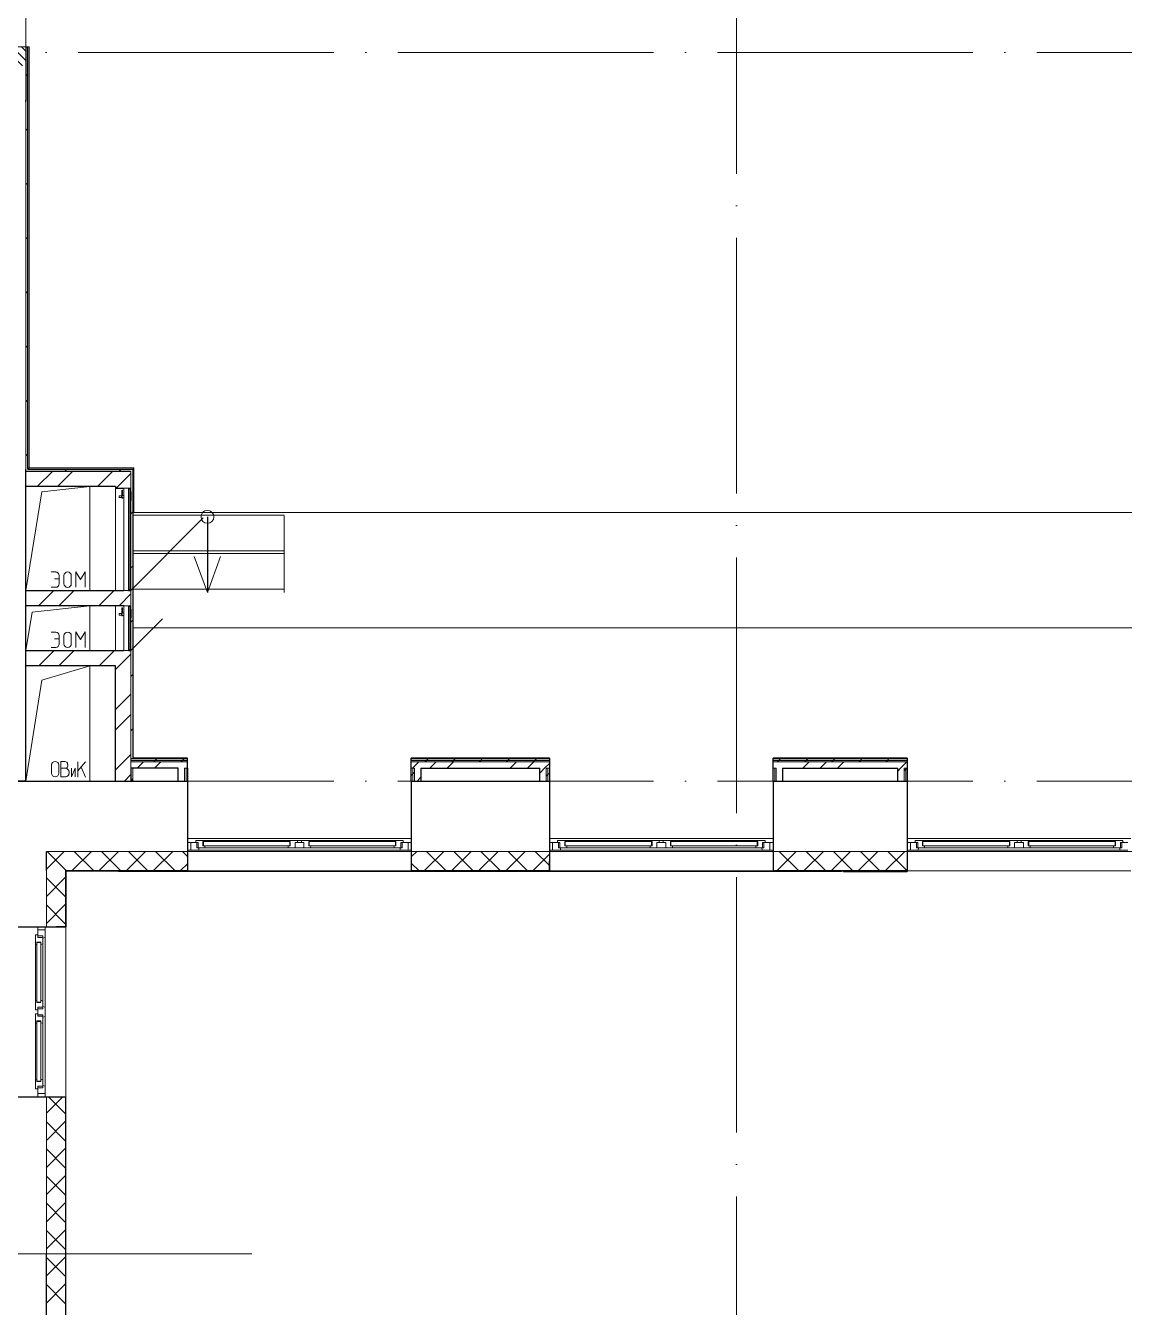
# Model space of a CAD drawing. Header units: millimetres. Extents: x -421858 to 614926, y -468665 to 141641.
# Drawn here: x 137914 to 146510, y 12845 to 22873 of the extents above; entities that cross this region are included whole.
import ezdxf

# ---------------------------------------------------------------- set-up
doc = ezdxf.new("R2010")
doc.units = ezdxf.units.MM
doc.linetypes.add('ADSK_Линия сетки', pattern=[25, 20, -2.5, 0, -2.5])
doc.linetypes.add('ADSK_Штриховая_ш2 п1_5', pattern=[4.5, 3, -1.5])
for name, color, linetype, lineweight in [('_ Окна', 7, 'Continuous', 9), ('Аннотация', 7, 'Continuous', 18), ('Двери', 252, 'Continuous', 9), ('Лестницы', 252, 'Continuous', 9), ('Линии', 252, 'Continuous', 9), ('Оборудование', 8, 'Continuous', 18), ('Ограждение', 252, 'Continuous', 9), ('Окна', 252, 'Continuous', 9), ('Оси', 252, 'Continuous', 9), ('Перекрытие', 252, 'Continuous', 18), ('Стены внутренние', 7, 'Continuous', 18), ('Стены наружные', 7, 'Continuous', 18), ('Стены штриховка', 252, 'Continuous', 9)]:
    doc.layers.add(name, color=color, linetype=linetype, lineweight=lineweight)
doc.layers.add('Узлы', color=7, linetype='Continuous')

# ---------------------------------------------------------------- blocks, each defined once
blk = doc.blocks.new('2 этаж')
at = {"layer": 'Двери', "lineweight": 18, "true_color": 0x636466}
h = blk.add_hatch(dxfattribs=at)
h.set_pattern_fill('FP_2', color=251, angle=90, style=0, pattern_type=2)
h.set_pattern_definition([(135, (137721.006, 23432.747), (-35.3553, -35.3553), [])])
h.paths.add_polyline_path([(137526, 22558), (137916, 22558), (137916, 22708), (137526, 22708), (137526, 22648)])
h.paths.add_polyline_path([(137526, 24408), (137916, 24408), (137916, 24558), (137526, 24558)])
at = {"color": 251, "lineweight": 18, "true_color": 0x636466}
for p, q in [((138115, 17025), (138115, 17088)), ((138172, 17025), (138172, 17088)), ((138219, 17116), (138189, 17116)), ((138189, 17116), (138189, 16996)), ((138223, 17063), (138189, 17063)), ((138243, 17083), (138243, 17093)), ((138272, 16996), (138300, 17063)), ((138272, 16996), (138272, 17063)), ((138300, 16996), (138300, 17063)), ((138383, 17114), (138323, 17043)), ((138323, 16994), (138323, 17114)), ((138383, 16994), (138347, 17072)), ((138189, 16996), (138226, 16996)), ((138253, 17023), (138253, 17033))]:
    blk.add_line(p, q, dxfattribs=at)
for centre, radius, start, end in [((138144, 17088), 28.7, 0, 180), ((138219, 17093), 23.3, 0, 90), ((138223, 17083), 20, 270, 0), ((138223, 17033), 30, 0, 90), ((138144, 17025), 28.7, 180, 0), ((138226, 17023), 26.7, 270, 0)]:
    blk.add_arc(centre, radius, start, end, dxfattribs=at)
at = {"layer": '_ Окна', "color": 251, "true_color": 0x636466}
for p, q in [((139206, 16481), (139181, 16481)), ((139206, 16423), (139206, 16481)), ((139304, 16489), (139301, 16489)), ((139301, 16489), (139301, 16457)), ((139301, 16457), (139304, 16457)), ((139981, 16489), (139304, 16489)), ((139304, 16489), (139304, 16457)), ((139304, 16457), (139304, 16489)), ((139304, 16457), (139981, 16457)), ((139981, 16457), (139981, 16489)), ((139981, 16489), (139981, 16457)), ((139984, 16489), (139981, 16489)), ((139981, 16457), (139984, 16457)), ((139984, 16457), (139984, 16489)), ((140131, 16489), (140128, 16489)), ((140128, 16489), (140128, 16457)), ((140128, 16457), (140131, 16457)), ((140808, 16489), (140131, 16489)), ((140131, 16489), (140131, 16457)), ((140131, 16457), (140131, 16489)), ((140131, 16457), (140808, 16457)), ((140808, 16457), (140808, 16489)), ((140808, 16489), (140808, 16457)), ((140811, 16489), (140808, 16489)), ((140808, 16457), (140811, 16457)), ((140811, 16457), (140811, 16489)), ((140931, 16481), (140906, 16481)), ((140906, 16481), (140906, 16423)), ((142036, 16481), (142011, 16481)), ((142036, 16423), (142036, 16481)), ((142134, 16489), (142131, 16489)), ((142131, 16489), (142131, 16457)), ((142131, 16457), (142134, 16457)), ((142811, 16489), (142134, 16489)), ((142134, 16489), (142134, 16457)), ((142134, 16457), (142134, 16489)), ((142134, 16457), (142811, 16457)), ((142811, 16457), (142811, 16489)), ((142811, 16489), (142811, 16457)), ((142814, 16489), (142811, 16489)), ((142811, 16457), (142814, 16457)), ((142814, 16457), (142814, 16489)), ((142961, 16489), (142958, 16489)), ((142958, 16489), (142958, 16457)), ((142958, 16457), (142961, 16457)), ((143638, 16489), (142961, 16489)), ((142961, 16489), (142961, 16457)), ((142961, 16457), (142961, 16489)), ((142961, 16457), (143638, 16457)), ((143638, 16457), (143638, 16489)), ((143638, 16489), (143638, 16457)), ((143641, 16489), (143638, 16489)), ((143638, 16457), (143641, 16457)), ((143641, 16457), (143641, 16489)), ((143761, 16481), (143736, 16481)), ((143736, 16481), (143736, 16423)), ((144836, 16481), (144811, 16481)), ((144836, 16423), (144836, 16481)), ((144934, 16489), (144931, 16489)), ((144931, 16489), (144931, 16457)), ((144931, 16457), (144934, 16457)), ((145611, 16489), (144934, 16489)), ((144934, 16489), (144934, 16457)), ((144934, 16457), (144934, 16489)), ((144934, 16457), (145611, 16457)), ((145611, 16457), (145611, 16489)), ((145611, 16489), (145611, 16457)), ((145614, 16489), (145611, 16489)), ((145611, 16457), (145614, 16457)), ((145614, 16457), (145614, 16489)), ((145761, 16489), (145758, 16489)), ((145758, 16489), (145758, 16457)), ((145758, 16457), (145761, 16457)), ((146438, 16489), (145761, 16489)), ((145761, 16489), (145761, 16457)), ((145761, 16457), (145761, 16489)), ((145761, 16457), (146438, 16457)), ((146438, 16457), (146438, 16489)), ((146438, 16489), (146438, 16457)), ((146441, 16489), (146438, 16489)), ((146438, 16457), (146441, 16457)), ((146441, 16457), (146441, 16489)), ((139181, 16423), (139206, 16423)), ((140906, 16423), (140931, 16423)), ((142011, 16423), (142036, 16423)), ((143736, 16423), (143761, 16423)), ((144811, 16423), (144836, 16423)), ((138008, 15823), (138008, 15798)), ((138008, 15798), (138066, 15798)), ((138066, 15798), (138066, 15823)), ((138032, 15703), (138000, 15703)), ((138000, 15703), (138000, 15700)), ((138032, 15700), (138000, 15700)), ((138000, 15700), (138000, 15233)), ((138000, 15700), (138032, 15700)), ((138032, 15700), (138032, 15703)), ((138032, 15233), (138032, 15700)), ((138000, 15233), (138032, 15233)), ((138032, 15233), (138000, 15233)), ((138000, 15233), (138000, 15230)), ((138000, 15230), (138032, 15230)), ((138032, 15230), (138032, 15233)), ((138032, 15086), (138000, 15086)), ((138000, 15086), (138000, 15083)), ((138032, 15083), (138000, 15083)), ((138000, 15083), (138000, 14616)), ((138000, 15083), (138032, 15083)), ((138032, 15083), (138032, 15086)), ((138032, 14616), (138032, 15083)), ((138000, 14616), (138032, 14616)), ((138032, 14616), (138000, 14616)), ((138000, 14616), (138000, 14613)), ((138000, 14613), (138032, 14613)), ((138032, 14613), (138032, 14616)), ((138008, 14518), (138008, 14493)), ((138066, 14518), (138008, 14518)), ((138066, 14493), (138066, 14518))]:
    blk.add_line(p, q, dxfattribs=at)
at = {"layer": '_ Окна', "color": 251, "lineweight": 18, "true_color": 0x636466}
for p, q in [((139244, 16481), (139206, 16481)), ((139206, 16481), (139206, 16423)), ((139300, 16498), (139244, 16498)), ((139244, 16498), (139244, 16481)), ((139244, 16481), (139264, 16481)), ((139252, 16440), (139252, 16481)), ((139264, 16481), (139264, 16440)), ((139301, 16497), (139300, 16498)), ((139302, 16498), (139301, 16497)), ((139301, 16457), (139301, 16489)), ((139301, 16489), (139319, 16489)), ((139319, 16457), (139301, 16457)), ((139317, 16498), (139302, 16498)), ((139314, 16440), (139319, 16457)), ((139319, 16489), (139317, 16498)), ((139968, 16498), (139966, 16489)), ((139966, 16489), (139984, 16489)), ((139984, 16457), (139966, 16457)), ((139966, 16457), (139971, 16440)), ((139983, 16498), (139968, 16498)), ((139984, 16497), (139983, 16498)), ((139985, 16498), (139984, 16497)), ((139984, 16489), (139984, 16457)), ((140041, 16498), (139985, 16498)), ((140021, 16440), (140021, 16481)), ((140021, 16481), (140041, 16481)), ((140041, 16481), (140041, 16498)), ((140127, 16498), (140071, 16498)), ((140071, 16498), (140071, 16481)), ((140071, 16481), (140091, 16481)), ((140091, 16481), (140091, 16440)), ((140128, 16497), (140127, 16498)), ((140129, 16498), (140128, 16497)), ((140128, 16457), (140128, 16489)), ((140128, 16489), (140146, 16489)), ((140146, 16457), (140128, 16457)), ((140144, 16498), (140129, 16498)), ((140141, 16440), (140146, 16457)), ((140146, 16489), (140144, 16498)), ((140795, 16498), (140793, 16489)), ((140793, 16489), (140811, 16489)), ((140811, 16457), (140793, 16457)), ((140793, 16457), (140798, 16440)), ((140810, 16498), (140795, 16498)), ((140811, 16497), (140810, 16498)), ((140812, 16498), (140811, 16497)), ((140811, 16489), (140811, 16457)), ((140868, 16498), (140812, 16498)), ((140848, 16440), (140848, 16481)), ((140848, 16481), (140868, 16481)), ((140860, 16481), (140860, 16440)), ((140868, 16481), (140868, 16498)), ((140906, 16481), (140868, 16481)), ((140906, 16423), (140906, 16481)), ((142074, 16481), (142036, 16481)), ((142036, 16481), (142036, 16423)), ((142130, 16498), (142074, 16498)), ((142074, 16498), (142074, 16481)), ((142074, 16481), (142094, 16481)), ((142082, 16440), (142082, 16481)), ((142094, 16481), (142094, 16440)), ((142131, 16497), (142130, 16498)), ((142132, 16498), (142131, 16497)), ((142131, 16457), (142131, 16489)), ((142131, 16489), (142149, 16489)), ((142149, 16457), (142131, 16457)), ((142147, 16498), (142132, 16498)), ((142144, 16440), (142149, 16457)), ((142149, 16489), (142147, 16498)), ((142798, 16498), (142796, 16489)), ((142796, 16489), (142814, 16489)), ((142814, 16457), (142796, 16457)), ((142796, 16457), (142801, 16440)), ((142813, 16498), (142798, 16498)), ((142814, 16497), (142813, 16498)), ((142815, 16498), (142814, 16497)), ((142814, 16489), (142814, 16457)), ((142871, 16498), (142815, 16498)), ((142851, 16440), (142851, 16481)), ((142851, 16481), (142871, 16481)), ((142871, 16481), (142871, 16498)), ((142957, 16498), (142901, 16498)), ((142901, 16498), (142901, 16481)), ((142901, 16481), (142921, 16481)), ((142921, 16481), (142921, 16440)), ((142958, 16497), (142957, 16498)), ((142959, 16498), (142958, 16497)), ((142958, 16457), (142958, 16489)), ((142958, 16489), (142976, 16489)), ((142976, 16457), (142958, 16457)), ((142974, 16498), (142959, 16498)), ((142971, 16440), (142976, 16457)), ((142976, 16489), (142974, 16498)), ((143625, 16498), (143623, 16489)), ((143623, 16489), (143641, 16489)), ((143641, 16457), (143623, 16457)), ((143623, 16457), (143628, 16440)), ((143640, 16498), (143625, 16498)), ((143641, 16497), (143640, 16498)), ((143642, 16498), (143641, 16497)), ((143641, 16489), (143641, 16457)), ((143698, 16498), (143642, 16498)), ((143678, 16440), (143678, 16481)), ((143678, 16481), (143698, 16481)), ((143690, 16481), (143690, 16440)), ((143698, 16481), (143698, 16498)), ((143736, 16481), (143698, 16481)), ((143736, 16423), (143736, 16481)), ((144874, 16481), (144836, 16481)), ((144836, 16481), (144836, 16423)), ((144930, 16498), (144874, 16498)), ((144874, 16498), (144874, 16481)), ((144874, 16481), (144894, 16481)), ((144882, 16440), (144882, 16481)), ((144894, 16481), (144894, 16440)), ((144931, 16497), (144930, 16498)), ((144932, 16498), (144931, 16497)), ((144931, 16457), (144931, 16489)), ((144931, 16489), (144949, 16489)), ((144949, 16457), (144931, 16457)), ((144947, 16498), (144932, 16498)), ((144944, 16440), (144949, 16457)), ((144949, 16489), (144947, 16498)), ((145598, 16498), (145596, 16489)), ((145596, 16489), (145614, 16489)), ((145614, 16457), (145596, 16457)), ((145596, 16457), (145601, 16440)), ((145613, 16498), (145598, 16498)), ((145614, 16497), (145613, 16498)), ((145615, 16498), (145614, 16497)), ((145614, 16489), (145614, 16457)), ((145671, 16498), (145615, 16498)), ((145651, 16440), (145651, 16481)), ((145651, 16481), (145671, 16481)), ((145671, 16481), (145671, 16498)), ((145757, 16498), (145701, 16498)), ((145701, 16498), (145701, 16481)), ((145701, 16481), (145721, 16481)), ((145721, 16481), (145721, 16440)), ((145758, 16497), (145757, 16498)), ((145759, 16498), (145758, 16497)), ((145758, 16457), (145758, 16489)), ((145758, 16489), (145776, 16489)), ((145776, 16457), (145758, 16457)), ((145774, 16498), (145759, 16498)), ((145771, 16440), (145776, 16457)), ((145776, 16489), (145774, 16498)), ((146425, 16498), (146423, 16489)), ((146423, 16489), (146441, 16489)), ((146441, 16457), (146423, 16457)), ((146423, 16457), (146428, 16440)), ((146440, 16498), (146425, 16498)), ((146441, 16497), (146440, 16498)), ((146442, 16498), (146441, 16497)), ((146441, 16489), (146441, 16457)), ((146498, 16498), (146442, 16498)), ((146478, 16440), (146478, 16481)), ((146478, 16481), (146498, 16481)), ((146490, 16481), (146490, 16440)), ((146498, 16481), (146498, 16498)), ((146536, 16481), (146498, 16481)), ((139206, 16423), (139265, 16423)), ((139264, 16440), (139252, 16440)), ((139264, 16440), (139314, 16440)), ((139265, 16423), (139270, 16440)), ((139971, 16440), (140021, 16440)), ((140091, 16440), (140141, 16440)), ((140798, 16440), (140848, 16440)), ((140842, 16440), (140847, 16423)), ((140847, 16423), (140906, 16423)), ((140860, 16440), (140848, 16440)), ((142036, 16423), (142095, 16423)), ((142094, 16440), (142082, 16440)), ((142094, 16440), (142144, 16440)), ((142095, 16423), (142100, 16440)), ((142801, 16440), (142851, 16440)), ((142921, 16440), (142971, 16440)), ((143628, 16440), (143678, 16440)), ((143672, 16440), (143677, 16423)), ((143677, 16423), (143736, 16423)), ((143690, 16440), (143678, 16440)), ((144836, 16423), (144895, 16423)), ((144894, 16440), (144882, 16440)), ((144894, 16440), (144944, 16440)), ((144895, 16423), (144900, 16440)), ((145601, 16440), (145651, 16440)), ((145721, 16440), (145771, 16440)), ((146428, 16440), (146478, 16440)), ((146472, 16440), (146477, 16423)), ((146477, 16423), (146536, 16423)), ((146490, 16440), (146478, 16440)), ((138008, 15760), (137991, 15760)), ((137991, 15760), (137991, 15704)), ((138066, 15798), (138008, 15798)), ((138008, 15798), (138008, 15760)), ((138008, 15740), (138008, 15760)), ((138008, 15752), (138049, 15752)), ((138049, 15752), (138049, 15740)), ((138066, 15738), (138066, 15798)), ((137991, 15704), (137992, 15703)), ((137992, 15703), (137991, 15702)), ((137991, 15702), (137991, 15687)), ((137991, 15687), (138000, 15685)), ((138000, 15685), (138000, 15703)), ((138000, 15703), (138032, 15703)), ((138049, 15740), (138008, 15740)), ((138032, 15703), (138032, 15685)), ((138032, 15685), (138049, 15689)), ((138049, 15689), (138049, 15740)), ((138049, 15734), (138066, 15738)), ((138000, 15248), (137991, 15245)), ((137991, 15245), (137991, 15231)), ((138000, 15230), (138000, 15248)), ((138049, 15243), (138032, 15248)), ((138032, 15248), (138032, 15230)), ((138049, 15193), (138049, 15243)), ((137991, 15231), (137992, 15230)), ((137992, 15230), (137991, 15229)), ((137991, 15229), (137991, 15173)), ((137991, 15173), (138008, 15173)), ((138008, 15143), (137991, 15143)), ((137991, 15143), (137991, 15087)), ((138032, 15230), (138000, 15230)), ((138008, 15193), (138049, 15193)), ((138008, 15173), (138008, 15193)), ((138049, 15181), (138008, 15181)), ((138008, 15173), (138008, 15143)), ((138008, 15123), (138008, 15143)), ((138066, 15194), (138049, 15199)), ((138049, 15193), (138049, 15181)), ((138066, 15121), (138066, 15194)), ((137991, 15087), (137992, 15086)), ((137992, 15086), (137991, 15085)), ((137991, 15085), (137991, 15070)), ((137991, 15070), (138000, 15068)), ((138000, 15068), (138000, 15086)), ((138000, 15086), (138032, 15086)), ((138008, 15135), (138049, 15135)), ((138049, 15123), (138008, 15123)), ((138032, 15086), (138032, 15068)), ((138032, 15068), (138049, 15072)), ((138049, 15135), (138049, 15123)), ((138049, 15072), (138049, 15123)), ((138049, 15117), (138066, 15121)), ((138000, 14631), (137991, 14628)), ((137991, 14628), (137991, 14614)), ((137991, 14614), (137992, 14613)), ((137992, 14613), (137991, 14612)), ((137991, 14612), (137991, 14556)), ((137991, 14556), (138008, 14556)), ((138000, 14613), (138000, 14631)), ((138032, 14613), (138000, 14613)), ((138008, 14576), (138049, 14576)), ((138008, 14556), (138008, 14576)), ((138049, 14564), (138008, 14564)), ((138008, 14556), (138008, 14518)), ((138049, 14626), (138032, 14631)), ((138032, 14631), (138032, 14613)), ((138049, 14576), (138049, 14626)), ((138066, 14577), (138049, 14582)), ((138049, 14576), (138049, 14564)), ((138066, 14518), (138066, 14577)), ((138008, 14518), (138066, 14518))]:
    blk.add_line(p, q, dxfattribs=at)
at = {"layer": 'Аннотация', "color": 251, "lineweight": 20, "true_color": 0x636466}
for q in [(139233, 18720), (139439, 18720)]:
    blk.add_line((139336, 18438), q, dxfattribs=at)
blk.add_circle((139336, 19030), 50, dxfattribs=at)
at = {"layer": 'Двери', "color": 251, "linetype": 'ADSK_Штриховая_ш2 п1_5', "true_color": 0x636466}
for p, q in [((137916, 22708), (137526, 22708)), ((137916, 22558), (137916, 22708))]:
    blk.add_line(p, q, dxfattribs=at)
at = {"layer": 'Лестницы', "color": 251, "true_color": 0x636466}
for p, q in [((139936, 19063), (138751, 19063)), ((139936, 19043), (138751, 19043)), ((139936, 18763), (138751, 18763)), ((139936, 18743), (138751, 18743)), ((139936, 18463), (138751, 18463))]:
    blk.add_line(p, q, dxfattribs=at)
at = {"layer": 'Линии', "color": 251, "lineweight": 18, "ltscale": 100, "true_color": 0x636466}
for p, q in [((138416, 19268), (138039, 19226)), ((138416, 19268), (138416, 18455)), ((137916, 18455), (138039, 19226)), ((138114, 18599), (138150, 18599)), ((138177, 18572), (138177, 18505)), ((138213, 18507), (138213, 18570)), ((138270, 18507), (138270, 18570)), ((138307, 18601), (138344, 18541)), ((138307, 18479), (138307, 18601)), ((138380, 18601), (138344, 18541)), ((138380, 18479), (138380, 18601)), ((138114, 18479), (138150, 18479)), ((138140, 18546), (138177, 18546)), ((137916, 17985), (137964, 18285)), ((138416, 18335), (137964, 18285)), ((138416, 18335), (138416, 17985)), ((138114, 18129), (138150, 18129)), ((138140, 18076), (138177, 18076)), ((138177, 18102), (138177, 18035)), ((138213, 18037), (138213, 18100)), ((138270, 18037), (138270, 18100)), ((138307, 18131), (138344, 18071)), ((138307, 18009), (138307, 18131)), ((138380, 18131), (138344, 18071)), ((138380, 18009), (138380, 18131)), ((138114, 18009), (138150, 18009)), ((138416, 17865), (138041, 17752)), ((138416, 17865), (138416, 16963)), ((137916, 16963), (138041, 17752))]:
    blk.add_line(p, q, dxfattribs=at)
at = {"layer": 'Линии', "color": 251, "ltscale": 100, "true_color": 0x636466}
blk.add_line((139936, 18438), (139936, 19038), dxfattribs=at)
at = {"layer": 'Линии', "color": 251, "lineweight": 18, "true_color": 0x636466}
for centre, radius, start, end in [((138150, 18572), 26.1, 0, 90), ((138242, 18570), 28.7, 0, 180), ((138150, 18505), 26.1, 270, 0), ((138242, 18507), 28.7, 180, 0), ((138150, 18102), 26.1, 0, 90), ((138242, 18100), 28.7, 0, 180), ((138150, 18035), 26.1, 270, 0), ((138242, 18037), 28.7, 180, 0)]:
    blk.add_arc(centre, radius, start, end, dxfattribs=at)
at = {"layer": 'Оборудование', "color": 251, "true_color": 0x636466}
for p, q in [((138717, 19255), (138681, 19255)), ((138681, 19255), (138681, 18455)), ((138718, 18456), (138718, 19254)), ((138663, 19195), (138646, 19195)), ((138646, 19195), (138646, 19182)), ((138646, 19182), (138663, 19182)), ((138665, 19197), (138663, 19195)), ((138663, 19195), (138663, 19182)), ((138663, 19182), (138665, 19181)), ((138681, 19198), (138665, 19198)), ((138665, 19198), (138665, 19179)), ((138665, 19179), (138681, 19179)), ((138666, 19239), (138666, 19193)), ((138671, 19239), (138666, 19239)), ((138666, 19184), (138666, 19176)), ((138666, 19176), (138671, 19176)), ((138671, 19193), (138671, 19239)), ((138671, 19176), (138671, 19184)), ((138728, 19248), (138718, 19248)), ((138729, 18463), (138729, 19247)), ((138736, 19236), (138731, 19236)), ((138736, 18474), (138736, 19236)), ((138738, 19227), (138736, 19227)), ((138736, 19159), (138738, 19159)), ((138738, 19223), (138738, 19227)), ((138738, 19223), (138738, 19227)), ((138738, 19223), (138738, 19163)), ((138738, 19159), (138738, 19163)), ((138738, 19159), (138738, 19163)), ((138736, 18455), (139302, 19021)), ((138681, 18455), (138717, 18455)), ((138718, 18462), (138728, 18462)), ((138731, 18474), (138736, 18474)), ((138663, 18275), (138646, 18275)), ((138646, 18275), (138646, 18262)), ((138646, 18262), (138663, 18262)), ((138665, 18277), (138663, 18275)), ((138663, 18275), (138663, 18262)), ((138663, 18262), (138665, 18261)), ((138681, 18278), (138665, 18278)), ((138665, 18278), (138665, 18259)), ((138665, 18259), (138681, 18259)), ((138666, 18319), (138666, 18273)), ((138671, 18319), (138666, 18319)), ((138666, 18264), (138666, 18256)), ((138666, 18256), (138671, 18256)), ((138671, 18273), (138671, 18319)), ((138671, 18256), (138671, 18264)), ((138717, 18335), (138681, 18335)), ((138681, 18335), (138681, 17985)), ((138718, 17986), (138718, 18334)), ((138728, 18328), (138718, 18328)), ((138729, 17993), (138729, 18327)), ((138736, 18316), (138731, 18316)), ((138736, 18004), (138736, 18316)), ((138738, 18307), (138736, 18307)), ((138738, 18303), (138738, 18307)), ((138738, 18303), (138738, 18307)), ((138738, 18303), (138738, 18243)), ((138736, 18239), (138738, 18239)), ((138736, 17985), (138983, 18233)), ((138738, 18239), (138738, 18243)), ((138738, 18239), (138738, 18243)), ((138681, 17985), (138717, 17985)), ((138718, 17992), (138728, 17992)), ((138729, 18013), (138728, 18013)), ((138728, 18013), (138729, 18013)), ((138731, 18004), (138736, 18004))]:
    blk.add_line(p, q, dxfattribs=at)
for points, knots in [([(138718, 19254), (138718, 19254), (138718, 19254), (138718, 19255), (138718, 19255), (138718, 19255), (138718, 19255), (138718, 19255), (138717, 19255), (138717, 19255)], [0, 0, 0, 0, 0.166667, 0.25, 0.333333, 0.5, 0.666667, 0.833333, 1, 1, 1, 1]), ([(138729, 19247), (138729, 19247), (138729, 19247), (138729, 19247), (138729, 19248), (138729, 19248), (138729, 19248), (138729, 19248), (138728, 19248), (138728, 19248), (138728, 19248)], [0, 0, 0, 0, 0.166667, 0.25, 0.333333, 0.416667, 0.541667, 0.666667, 0.833333, 1, 1, 1, 1]), ([(138731, 19236), (138730, 19236), (138730, 19236), (138730, 19236), (138730, 19236), (138730, 19236), (138729, 19237), (138729, 19237), (138729, 19237), (138729, 19237), (138729, 19237), (138729, 19237), (138729, 19238)], [0, 0, 0, 0, 0.166667, 0.25, 0.333333, 0.416667, 0.5, 0.583333, 0.666667, 0.75, 0.833333, 1, 1, 1, 1]), ([(138717, 18455), (138717, 18455), (138718, 18455), (138718, 18455), (138718, 18455), (138718, 18456), (138718, 18456), (138718, 18456), (138718, 18456), (138718, 18456)], [-1, -1, -1, -1, -0.833333, -0.666667, -0.5, -0.333333, -0.25, -0.166667, 0, 0, 0, 0]), ([(138728, 18462), (138728, 18462), (138728, 18462), (138729, 18462), (138729, 18462), (138729, 18462), (138729, 18463), (138729, 18463), (138729, 18463), (138729, 18463), (138729, 18463)], [-1, -1, -1, -1, -0.833333, -0.666667, -0.541667, -0.416667, -0.333333, -0.25, -0.166667, 0, 0, 0, 0]), ([(138729, 18473), (138729, 18473), (138729, 18473), (138729, 18473), (138729, 18473), (138729, 18473), (138729, 18474), (138730, 18474), (138730, 18474), (138730, 18474), (138730, 18474), (138730, 18474), (138731, 18474)], [-1, -1, -1, -1, -0.833333, -0.75, -0.666667, -0.583333, -0.5, -0.416667, -0.333333, -0.25, -0.166667, 0, 0, 0, 0]), ([(138718, 18334), (138718, 18334), (138718, 18334), (138718, 18335), (138718, 18335), (138718, 18335), (138718, 18335), (138718, 18335), (138717, 18335), (138717, 18335)], [0, 0, 0, 0, 0.166667, 0.25, 0.333333, 0.5, 0.666667, 0.833333, 1, 1, 1, 1]), ([(138729, 18327), (138729, 18327), (138729, 18327), (138729, 18327), (138729, 18328), (138729, 18328), (138729, 18328), (138729, 18328), (138728, 18328), (138728, 18328), (138728, 18328)], [0, 0, 0, 0, 0.166667, 0.25, 0.333333, 0.416667, 0.541667, 0.666667, 0.833333, 1, 1, 1, 1]), ([(138731, 18316), (138730, 18316), (138730, 18316), (138730, 18316), (138730, 18316), (138730, 18316), (138729, 18317), (138729, 18317), (138729, 18317), (138729, 18317), (138729, 18317), (138729, 18317), (138729, 18318)], [0, 0, 0, 0, 0.166667, 0.25, 0.333333, 0.416667, 0.5, 0.583333, 0.666667, 0.75, 0.833333, 1, 1, 1, 1]), ([(138717, 17985), (138717, 17985), (138718, 17985), (138718, 17985), (138718, 17985), (138718, 17986), (138718, 17986), (138718, 17986), (138718, 17986), (138718, 17986)], [-1, -1, -1, -1, -0.833333, -0.666667, -0.5, -0.333333, -0.25, -0.166667, 0, 0, 0, 0]), ([(138728, 17992), (138728, 17992), (138728, 17992), (138729, 17992), (138729, 17992), (138729, 17992), (138729, 17993), (138729, 17993), (138729, 17993), (138729, 17993), (138729, 17993)], [-1, -1, -1, -1, -0.833333, -0.666667, -0.541667, -0.416667, -0.333333, -0.25, -0.166667, 0, 0, 0, 0]), ([(138729, 18003), (138729, 18003), (138729, 18003), (138729, 18003), (138729, 18003), (138729, 18003), (138729, 18004), (138730, 18004), (138730, 18004), (138730, 18004), (138730, 18004), (138730, 18004), (138731, 18004)], [-1, -1, -1, -1, -0.833333, -0.75, -0.666667, -0.583333, -0.5, -0.416667, -0.333333, -0.25, -0.166667, 0, 0, 0, 0])]:
    blk.add_open_spline(points, degree=3, knots=knots, dxfattribs=at)
at = {"layer": 'Ограждение', "color": 251, "true_color": 0x636466}
for p, q in [((137931, 22708), (137941, 22708)), ((137941, 19413), (137941, 22708)), ((137941, 19413), (137931, 19403)), ((138761, 19413), (137941, 19413)), ((138761, 19413), (138751, 19403)), ((138761, 19063), (138761, 19413)), ((152841, 19063), (139936, 19063)), ((152841, 18163), (138751, 18163)), ((138751, 16963), (138751, 17063)), ((140931, 16513), (139181, 16513)), ((143761, 16513), (142011, 16513)), ((146561, 16513), (144811, 16513))]:
    blk.add_line(p, q, dxfattribs=at)
at = {"layer": 'Окна', "color": 251, "true_color": 0x636466}
for p, q in [((139302, 16498), (139300, 16498)), ((139968, 16498), (139317, 16498)), ((139985, 16498), (139983, 16498)), ((140041, 16498), (140071, 16498)), ((140071, 16481), (140041, 16481)), ((140129, 16498), (140127, 16498)), ((140795, 16498), (140144, 16498)), ((140812, 16498), (140810, 16498)), ((142132, 16498), (142130, 16498)), ((142798, 16498), (142147, 16498)), ((142815, 16498), (142813, 16498)), ((142871, 16498), (142901, 16498)), ((142901, 16481), (142871, 16481)), ((142959, 16498), (142957, 16498)), ((143625, 16498), (142974, 16498)), ((143642, 16498), (143640, 16498)), ((144932, 16498), (144930, 16498)), ((145598, 16498), (144947, 16498)), ((145615, 16498), (145613, 16498)), ((145671, 16498), (145701, 16498)), ((145701, 16481), (145671, 16481)), ((145759, 16498), (145757, 16498)), ((146425, 16498), (145774, 16498)), ((146442, 16498), (146440, 16498)), ((139265, 16423), (140847, 16423)), ((139314, 16440), (139971, 16440)), ((140091, 16440), (140021, 16440)), ((140141, 16440), (140798, 16440)), ((142095, 16423), (143677, 16423)), ((142144, 16440), (142801, 16440)), ((142921, 16440), (142851, 16440)), ((142971, 16440), (143628, 16440)), ((144895, 16423), (146477, 16423)), ((144944, 16440), (145601, 16440)), ((145721, 16440), (145651, 16440)), ((145771, 16440), (146428, 16440)), ((137991, 15704), (137991, 15702)), ((137991, 15687), (137991, 15245)), ((138049, 15243), (138049, 15689)), ((138066, 15194), (138066, 15738)), ((137991, 15231), (137991, 15229)), ((137991, 15087), (137991, 15085)), ((137991, 15070), (137991, 14628)), ((138049, 14626), (138049, 15072)), ((138066, 14577), (138066, 15121)), ((137991, 14614), (137991, 14612))]:
    blk.add_line(p, q, dxfattribs=at)
at = {"layer": 'Оси', "color": 251, "linetype": 'ADSK_Линия сетки', "ltscale": 100, "true_color": 0x636466}
for p, q in [((143476, 33713), (143476, -30993)), ((165326, 22663), (93566, 22663)), ((165326, 16963), (93604, 16963)), ((139683, 13263), (93566, 13263))]:
    blk.add_line(p, q, dxfattribs=at)
at = {"layer": 'Перекрытие', "color": 251, "ltscale": 100, "true_color": 0x636466}
for p, q in [((138416, 19268), (138416, 18455)), ((139936, 18463), (138751, 18463)), ((138416, 18335), (138416, 17985)), ((138416, 17865), (138416, 16963))]:
    blk.add_line(p, q, dxfattribs=at)
at = {"layer": 'Стены внутренние', "color": 251, "true_color": 0x636466}
for p, q in [((137916, 19403), (137916, 24408)), ((138076, 16413), (150451, 16413)), ((143761, 16413), (149386, 16413)), ((138076, 15823), (138076, 16261)), ((140931, 16261), (139181, 16261)), ((143761, 16261), (142011, 16261)), ((146561, 16261), (144811, 16261)), ((138228, 15823), (138228, 14493)), ((138076, 13263), (138076, 14493))]:
    blk.add_line(p, q, dxfattribs=at)
at = {"layer": 'Стены внутренние', "color": 251, "lineweight": 30, "true_color": 0x636466}
for p, q in [((137916, 22283), (137911, 22283)), ((137916, 18455), (137916, 19268)), ((137916, 17985), (137916, 18335)), ((137916, 16963), (137916, 17865)), ((137526, 16963), (138616, 16963)), ((137916, 16963), (137526, 16963)), ((138736, 16963), (139106, 16963)), ((139181, 16963), (139181, 16261)), ((140931, 16963), (140931, 16261)), ((141006, 16963), (141936, 16963)), ((142011, 16963), (142011, 16261)), ((143761, 16963), (143761, 16261)), ((143836, 16963), (144736, 16963)), ((144811, 16963), (144811, 16261)), ((138076, 16261), (138076, 16413)), ((138228, 16261), (139181, 16261)), ((138228, 16261), (138228, 15823)), ((140931, 16261), (142011, 16261)), ((143761, 16261), (144811, 16261)), ((137526, 15823), (138228, 15823)), ((137526, 14493), (138228, 14493)), ((138228, 12561), (138228, 14493)), ((138076, 12713), (138076, 13263))]:
    blk.add_line(p, q, dxfattribs=at)
at = {"layer": 'Стены внутренние', "color": 251, "linetype": 'Continuous', "lineweight": 9, "true_color": 0x636466}
for p, q in [((138076, 16273), (138216, 16413)), ((138231, 16263), (138081, 16413)), ((138278, 16263), (138428, 16413)), ((138444, 16263), (138294, 16413)), ((138490, 16263), (138640, 16413)), ((138656, 16263), (138506, 16413)), ((138702, 16263), (138852, 16413)), ((138868, 16263), (138718, 16413)), ((138914, 16263), (139064, 16413)), ((139080, 16263), (138930, 16413)), ((139181, 16374), (139142, 16413)), ((140931, 16370), (140973, 16413)), ((141035, 16263), (141185, 16413)), ((141201, 16263), (141051, 16413)), ((141248, 16263), (141398, 16413)), ((141413, 16263), (141263, 16413)), ((141460, 16263), (141610, 16413)), ((141626, 16263), (141476, 16413)), ((141672, 16263), (141822, 16413)), ((141838, 16263), (141688, 16413)), ((141884, 16263), (142011, 16390)), ((142009, 16304), (141900, 16413)), ((143793, 16263), (143943, 16413)), ((143959, 16263), (143809, 16413)), ((144005, 16263), (144155, 16413)), ((144171, 16263), (144021, 16413)), ((144217, 16263), (144367, 16413)), ((144383, 16263), (144233, 16413)), ((144430, 16263), (144580, 16413)), ((144595, 16263), (144445, 16413)), ((144642, 16263), (144792, 16413)), ((144808, 16263), (144658, 16413)), ((138896, 16263), (138895, 16261)), ((139105, 16261), (139104, 16263)), ((139126, 16263), (139179, 16315)), ((140989, 16263), (140933, 16319)), ((141569, 16261), (141567, 16263)), ((141711, 16263), (141711, 16261)), ((144384, 16261), (144383, 16263)), ((138076, 16061), (138226, 16211)), ((138226, 16056), (138076, 16206)), ((138076, 15849), (138226, 15999)), ((138226, 15844), (138076, 15994)), ((138076, 14364), (138203, 14491)), ((138226, 14359), (138092, 14493)), ((138076, 14152), (138226, 14302)), ((138226, 14147), (138076, 14297)), ((138076, 13940), (138226, 14090)), ((138226, 13935), (138076, 14085)), ((138076, 13728), (138226, 13878)), ((138226, 13723), (138076, 13873)), ((138076, 13515), (138226, 13665)), ((138226, 13510), (138076, 13660)), ((138076, 13303), (138226, 13453)), ((138226, 13298), (138076, 13448)), ((138228, 13480), (138226, 13477)), ((138076, 13091), (138226, 13241)), ((138226, 13086), (138076, 13236)), ((138076, 12879), (138226, 13029)), ((138226, 12874), (138076, 13024))]:
    blk.add_line(p, q, dxfattribs=at)
at = {"layer": 'Стены наружные', "color": 251, "lineweight": 30, "true_color": 0x636466}
for p, q in [((137916, 22708), (137916, 22283)), ((137916, 22708), (137931, 22708)), ((137931, 19403), (137931, 22708)), ((137916, 19268), (137916, 19403)), ((137916, 19388), (138736, 19388)), ((137931, 19403), (138751, 19403)), ((138751, 19403), (138751, 17143)), ((138616, 19268), (137916, 19268)), ((138616, 19268), (138616, 19255)), ((138616, 19255), (138681, 19255)), ((138718, 19255), (138736, 19255)), ((138736, 19236), (138736, 19255)), ((137916, 18455), (138681, 18455)), ((137916, 18335), (137916, 18455)), ((138718, 18455), (138736, 18455)), ((138736, 18455), (138736, 18474)), ((138681, 18335), (137916, 18335)), ((138718, 18335), (138736, 18335)), ((138736, 18316), (138736, 18335)), ((137916, 17985), (138681, 17985)), ((137916, 17865), (137916, 17985)), ((138718, 17985), (138736, 17985)), ((138736, 17985), (138736, 18004)), ((138616, 17865), (137916, 17865)), ((138616, 16963), (138616, 17865)), ((138751, 17138), (138736, 17138)), ((138751, 17138), (138736, 17138)), ((139106, 17063), (138736, 17063)), ((138736, 17063), (138736, 16963)), ((139181, 17143), (138751, 17143)), ((139106, 16963), (139106, 17063)), ((139181, 17063), (139181, 17143)), ((139181, 17063), (139181, 16963)), ((142011, 17143), (140931, 17143)), ((140931, 17063), (140931, 17143)), ((140931, 16963), (140931, 17063)), ((141006, 17063), (141936, 17063)), ((141006, 17063), (141006, 16963)), ((141936, 16963), (141936, 17063)), ((142011, 17143), (142011, 16963)), ((144811, 17143), (143761, 17143)), ((143761, 16963), (143761, 17143)), ((143836, 17063), (144736, 17063)), ((143836, 17063), (143836, 16963)), ((144736, 16963), (144736, 17063)), ((144811, 17143), (144811, 16963)), ((138616, 16963), (138736, 16963)), ((139106, 16963), (139181, 16963)), ((140931, 16963), (141006, 16963)), ((141936, 16963), (142011, 16963)), ((143761, 16963), (143836, 16963)), ((144736, 16963), (144811, 16963)), ((144811, 16260), (144311, 16260)), ((144311, 16260), (144311, 16255)), ((144311, 16255), (144811, 16255)), ((144811, 16260), (144811, 16255))]:
    blk.add_line(p, q, dxfattribs=at)
at = {"layer": 'Стены наружные', "color": 251, "linetype": 'Continuous', "lineweight": 9, "true_color": 0x636466}
for p, q in [((137916, 22477), (137931, 22492)), ((137916, 22053), (137931, 22068)), ((137916, 21629), (137931, 21644)), ((137916, 21204), (137931, 21219)), ((137916, 20780), (137931, 20795)), ((137916, 20356), (137931, 20371)), ((137916, 19931), (137931, 19946)), ((137916, 19507), (137931, 19522)), ((138005, 19268), (138125, 19388)), ((138162, 19268), (138282, 19388)), ((138221, 19388), (138236, 19403)), ((138476, 19268), (138596, 19388)), ((138621, 19255), (138736, 19370)), ((138645, 19388), (138660, 19403)), ((138736, 19054), (138751, 19069)), ((138736, 18630), (138751, 18645)), ((138015, 18335), (138135, 18455)), ((138172, 18335), (138292, 18455)), ((138487, 18335), (138607, 18455)), ((138644, 18335), (138736, 18427)), ((138736, 18206), (138751, 18221)), ((138017, 17865), (138137, 17985)), ((138174, 17865), (138294, 17985)), ((138488, 17865), (138608, 17985)), ((138616, 17836), (138736, 17956)), ((138736, 17782), (138751, 17797)), ((138616, 17522), (138736, 17642)), ((138616, 17364), (138736, 17484)), ((138736, 17357), (138751, 17372)), ((138616, 17050), (138736, 17170)), ((138786, 17063), (138836, 17113)), ((138916, 17113), (138928, 17125)), ((138921, 17063), (138971, 17113)), ((138928, 17125), (138941, 17138)), ((138941, 17138), (138946, 17143)), ((139128, 17113), (139140, 17125)), ((139140, 17125), (139153, 17138)), ((140941, 17063), (140991, 17113)), ((141037, 17113), (141049, 17125)), ((141049, 17125), (141062, 17138)), ((141062, 17138), (141067, 17143)), ((141076, 17063), (141126, 17113)), ((141211, 17063), (141261, 17113)), ((141249, 17113), (141262, 17125)), ((141262, 17125), (141274, 17138)), ((141461, 17113), (141474, 17125)), ((141474, 17125), (141486, 17138)), ((141486, 17138), (141491, 17143)), ((141673, 17113), (141686, 17125)), ((141686, 17125), (141698, 17138)), ((141704, 17063), (141754, 17113)), ((141839, 17063), (141889, 17113)), ((141885, 17113), (141898, 17125)), ((141898, 17125), (141910, 17138)), ((141910, 17138), (141915, 17143)), ((141936, 17025), (141974, 17063)), ((141974, 17063), (142011, 17100)), ((143795, 17113), (143807, 17125)), ((143807, 17125), (143820, 17138)), ((143994, 17063), (144044, 17113)), ((144007, 17113), (144019, 17125)), ((144019, 17125), (144032, 17138)), ((144032, 17138), (144037, 17143)), ((144129, 17063), (144179, 17113)), ((144219, 17113), (144231, 17125)), ((144231, 17125), (144244, 17138)), ((144264, 17063), (144314, 17113)), ((144431, 17113), (144444, 17125)), ((144444, 17125), (144456, 17138)), ((144456, 17138), (144461, 17143)), ((144643, 17113), (144656, 17125)), ((144656, 17125), (144668, 17138)), ((144736, 17041), (144757, 17063)), ((144757, 17063), (144807, 17113)), ((144786, 17043), (144799, 17056)), ((144799, 17056), (144805, 17063)), ((138686, 16963), (138736, 17013)), ((140931, 17007), (140944, 17019)), ((140944, 17019), (140956, 17032)), ((140976, 16963), (141006, 16993)), ((141986, 17001), (141999, 17014)), ((141999, 17014), (142011, 17026)), ((144388, 16255), (144385, 16260))]:
    blk.add_line(p, q, dxfattribs=at)
at = {"layer": 'Стены наружные', "color": 251, "true_color": 0x636466}
for p, q in [((138616, 18455), (138616, 19255)), ((138616, 17985), (138616, 18335)), ((138744, 16978), (138751, 16978)), ((138744, 16963), (138744, 16978)), ((138641, 16256), (138641, 16261)), ((141471, 16256), (138641, 16256)), ((139181, 16261), (140931, 16261)), ((139181, 16261), (139181, 16256)), ((140931, 16256), (140931, 16261)), ((141471, 16255), (141471, 16261)), ((141471, 16260), (144296, 16260)), ((144296, 16255), (141471, 16255)), ((144296, 16255), (144296, 16260))]:
    blk.add_line(p, q, dxfattribs=at)
at = {"layer": 'Стены штриховка', "color": 251, "true_color": 0x636466}
for p, q in [((138736, 19388), (138736, 19255)), ((138736, 18455), (138736, 18335)), ((138736, 17063), (138736, 17985)), ((139181, 17125), (138736, 17125)), ((139181, 17113), (138736, 17113)), ((138751, 17138), (139181, 17138)), ((139181, 17138), (138751, 17138)), ((139156, 16963), (139156, 17063)), ((139156, 17063), (139181, 17063)), ((139169, 16963), (139169, 17063)), ((140931, 17138), (142011, 17138)), ((142011, 17138), (140931, 17138)), ((142011, 17125), (140931, 17125)), ((142011, 17113), (140931, 17113)), ((140931, 17063), (140956, 17063)), ((140944, 16963), (140944, 17063)), ((140956, 16963), (140956, 17063)), ((141986, 16963), (141986, 17063)), ((141986, 17063), (142011, 17063)), ((141999, 16963), (141999, 17063)), ((143761, 17138), (144811, 17138)), ((144811, 17138), (143761, 17138)), ((144811, 17125), (143761, 17125)), ((144811, 17113), (143761, 17113)), ((143761, 17063), (143786, 17063)), ((143774, 16963), (143774, 17063)), ((143786, 16963), (143786, 17063)), ((144786, 16963), (144786, 17063)), ((144786, 17063), (144811, 17063)), ((144799, 16963), (144799, 17063)), ((139179, 16263), (138226, 16263)), ((138226, 16263), (138226, 15825)), ((138228, 16261), (138226, 16261)), ((139181, 16337), (139179, 16337)), ((139179, 16337), (139179, 16263)), ((140933, 16337), (140931, 16337)), ((140933, 16263), (140933, 16337)), ((142009, 16263), (140933, 16263)), ((142011, 16337), (142009, 16337)), ((142009, 16337), (142009, 16263)), ((143763, 16337), (143761, 16337)), ((143763, 16263), (143763, 16337)), ((144809, 16263), (143763, 16263)), ((144811, 16337), (144809, 16337)), ((144809, 16337), (144809, 16263)), ((138152, 15825), (138152, 15823)), ((138226, 15825), (138152, 15825)), ((138152, 14493), (138152, 14491)), ((138152, 14491), (138226, 14491)), ((138226, 14491), (138226, 12561))]:
    blk.add_line(p, q, dxfattribs=at)
at = {"layer": 'Узлы', "color": 251, "true_color": 0x636466}
blk.add_line((139336, 19030), (139336, 18438), dxfattribs=at)

msp = doc.modelspace()

# ---------------------------------------------------------------- block references
msp.add_blockref('2 этаж', (0, 0))

doc.saveas('drawing.dxf')
